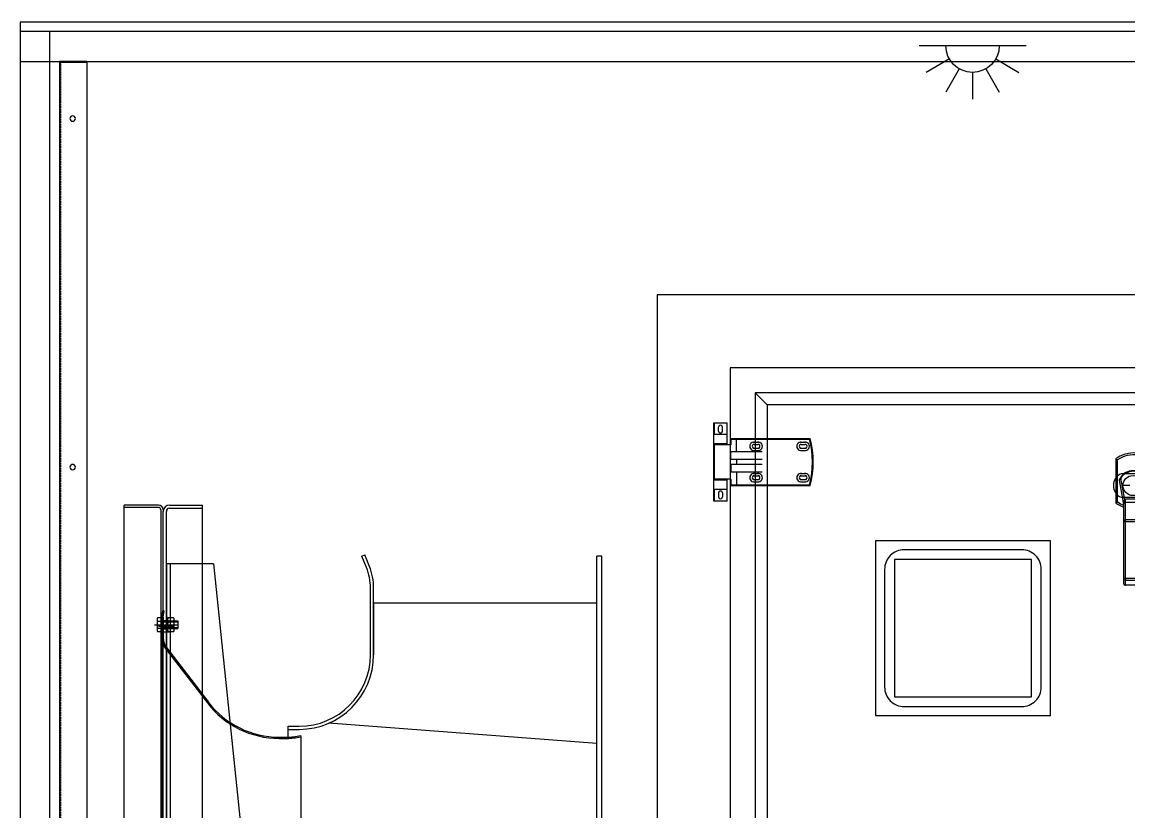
# Model space of a CAD drawing. Header units: millimetres. Extents: x -7350 to 21750, y -6100 to 14306.
# Drawn here: x 4190 to 5602, y 1103 to 2110 of the extents above; entities that cross this region are included whole.
import ezdxf

# ---------------------------------------------------------------- set-up
doc = ezdxf.new("R2010")
doc.units = ezdxf.units.MM
doc.linetypes.add('CENTER2', pattern=[28.575, 19.05, -3.175, 3.175, -3.175])
doc.linetypes.add('HIDDEN', pattern=[0.375, 0.25, -0.125])
for name, color, linetype in [('____', 7, 'Continuous'), ('CEN', 5, 'CENTER2'), ('Diffuser', 7, 'Continuous'), ('Dim', 1, 'Continuous'), ('FanMotor', 7, 'Continuous'), ('McDoor', 7, 'Continuous'), ('McFrame', 7, 'Continuous')]:
    doc.layers.add(name, color=color, linetype=linetype)

# ---------------------------------------------------------------- blocks, each defined once
blk = doc.blocks.new('M500341001000225M-E-BN')
at = {"color": 0}
for p, q in [((44, 1444, 0), (0, 1444, 0)), ((0, 194, 0), (0, 1444, 0)), ((44, 1441, 0), (0, 1441, 0)), ((58, 1444, 0), (100, 1444, 0)), ((100, 1202.5, 0), (100, 1444, 0)), ((47, 1438, 0), (47, 200, 0)), ((50, 1438, 0), (50, 1436, 0)), ((50, 1274.4, 0), (50, 1436, 0)), ((54, 1262.4, 0), (54, 1436, 0)), ((58, 1440, 0), (100, 1440, 0)), ((303.5, 1379, 0), (307.2, 1380.5, 0)), ((309.4, 1364.4, 0), (303.5, 1379, 0)), ((313.1, 1365.9, 0), (307.2, 1380.5, 0)), ((603.5, 919, 0), (603.5, 1379, 0)), ((609.5, 1379, 0), (603.5, 1379, 0)), ((609.5, 919, 0), (609.5, 1379, 0)), ((54, 1369, 0), (54, 375.6, 0)), ((114, 1369, 0), (54, 1369, 0)), ((59, 1369, 0), (59, 382.1, 0)), ((114, 1369, 0), (206, 489.9, 0)), ((314.5, 1253, 0), (314.5, 1338.2, 0)), ((318.5, 1253, 0), (318.5, 1338.2, 0)), ((603.5, 1319, 0), (318.5, 1319, 0)), ((318.5, 1319, 0), (318.5, 1253, 0)), ((48.5, 1300.3, 0), (42.8, 1300.3, 0)), ((48.5, 1301, 0), (49.6, 1309, 0)), ((48.5, 1301, 0), (48.5, 819, 0)), ((48.5, 1300.3, 0), (48.5, 1282.7, 0)), ((49.6, 1309, 0), (51.1, 1309, 0)), ((50, 1300.9, 0), (51.1, 1309, 0)), ((50, 1300.9, 0), (50, 1274.4, 0)), ((55.6, 1300.5, 0), (54, 1300.5, 0)), ((54, 1300.5, 0), (54, 1296.7, 0)), ((55.6, 1296.7, 0), (55.6, 1300.5, 0)), ((63.3, 1300.4, 0), (56.3, 1300.4, 0)), ((38.7, 1291.5, 0), (61.3, 1291.5, 0)), ((41.1, 1291.5, 0), (69.5, 1291.5, 0)), ((42.1, 1298.1, 0), (42.1, 1284.9, 0)), ((42.1, 1291.5, 0), (42.1, 1291.5, 0)), ((42.8, 1295.9, 0), (48.5, 1295.9, 0)), ((42.8, 1287.1, 0), (48.5, 1287.1, 0)), ((64, 1289, 0), (44, 1289, 0)), ((48.5, 1297, 0), (50, 1297, 0)), ((48.5, 1296.5, 0), (68.5, 1296.5, 0)), ((48.5, 1295.2, 0), (68.5, 1295.2, 0)), ((48.5, 1287.8, 0), (68.5, 1287.8, 0)), ((48.5, 1286.5, 0), (68.5, 1286.5, 0)), ((48.5, 1286, 0), (50, 1286, 0)), ((50, 1297, 0), (54, 1297, 0)), ((59, 1296, 0), (50, 1296, 0)), ((50, 1286, 0), (54, 1286, 0)), ((53, 1291.5, 0), (56.6, 1291.5, 0)), ((54, 1297.4, 0), (54.7, 1296.7, 0)), ((54, 1296.7, 0), (55.6, 1296.7, 0)), ((54, 1296.7, 0), (54, 1286.2, 0)), ((54, 1286.2, 0), (54, 1282.5, 0)), ((54, 1286.2, 0), (55.6, 1286.2, 0)), ((54, 1285.6, 0), (55.6, 1284, 0)), ((54.6, 1291.5, 0), (65, 1291.5, 0)), ((55.6, 1284.8, 0), (55.6, 1298.2, 0)), ((55.6, 1286.2, 0), (55.6, 1296.7, 0)), ((55.6, 1282.5, 0), (55.6, 1286.2, 0)), ((63.3, 1295.9, 0), (56.3, 1295.9, 0)), ((63.3, 1287.1, 0), (56.3, 1287.1, 0)), ((64, 1284.8, 0), (64, 1298.2, 0)), ((68.5, 1296.5, 0), (68.5, 1286.5, 0)), ((42.8, 1282.7, 0), (48.5, 1282.7, 0)), ((59, 1282, 0), (50, 1282, 0)), ((50, 819, 0), (50, 1274.4, 0)), ((54, 1282.5, 0), (55.6, 1282.5, 0)), ((56.3, 1282.6, 0), (63.3, 1282.6, 0)), ((48.5, 1267.1, 0), (52.6, 1261.7, 0)), ((52.6, 1261.7, 0), (106.4, 1191.7, 0)), ((54, 819, 0), (54, 1262.4, 0)), ((54.1, 1262.2, 0), (107.6, 1192.6, 0)), ((100, 819, 0), (100, 1202.5, 0)), ((209.5, 1162, 0), (223.5, 1162, 0)), ((209.5, 1148, 0), (209.5, 1162, 0)), ((603.5, 1140, 0), (261.2, 1165.8, 0)), ((198, 1148, 0), (207.4, 1148, 0)), ((198, 1146.5, 0), (207.4, 1146.5, 0)), ((209.5, 1158, 0), (223.5, 1158, 0)), ((225.2, 1150, 0), (225.5, 1148.5, 0)), ((225.5, 1148.5, 0), (225.5, 819, 0)), ((603.5, 1065.7, 0), (603.5, 1095.7, 0))]:
    blk.add_line(p, q, dxfattribs=at)
for centre, radius, start, end in [((44, 1438, 0), 6, 0, 90), ((44, 1438, 0), 3, 0, 90), ((58, 1436, 0), 8, 90, 180), ((58, 1436, 0), 4, 90, 180), ((244.5, 1338.2, 0), 70, 0, 22), ((244.5, 1338.2, 0), 74, 0, 22), ((46.1, 1298.1, 0), 4, 146.6276, 213.3724), ((59.6, 1298.2, 0), 4, 146.2903, 213.7097), ((60, 1298.2, 0), 4, 326.2903, 33.7097), ((57.1, 1291.5, 0), 15, 162.9524, 197.0476), ((46.1, 1284.9, 0), 4, 146.6276, 213.3724), ((70.6, 1291.5, 0), 15, 162.7725, 197.2275), ((59.6, 1284.8, 0), 4, 146.2903, 213.7097), ((49, 1291.5, 0), 15, 342.7725, 17.2275), ((60, 1284.8, 0), 4, 326.2903, 33.7097), ((68.5, 1273.9, 0), 20, 180, 217.5), ((70, 1274.4, 0), 20, 180, 217.5), ((223.5, 1253, 0), 95, 270, 0), ((223.5, 1253, 0), 91, 270, 0), ((198, 1262, 0), 115.5, 217.5, 270), ((198, 1262, 0), 114, 217.5, 270), ((207.4, 1228, 0), 80, 270, 282.8386), ((207.4, 1228, 0), 81.5, 270, 282.8386)]:
    blk.add_arc(centre, radius, start, end, dxfattribs=at)
blk = doc.blocks.new('Diffuser16E')
at = {"linetype": 'ByBlock'}
for p, q in [((0, 2010, 0), (35, 2010, 0)), ((0, 2010, 0), (0, 0, 0)), ((0, 2008.5, 0), (35, 2008.5, 0)), ((35, 2010, 0), (35, 0, 0))]:
    blk.add_line(p, q, dxfattribs=at)
for centre in [(18, 1937, 0), (18, 1492.5, 0)]:
    blk.add_circle(centre, 3.5, dxfattribs=at)
at = {"layer": 'CEN', "linetype": 'HIDDEN'}
blk.add_line((33.5, 2008.5, 0), (33.5, 1.5, 0), dxfattribs=at)
blk = doc.blocks.new('MXE-B5 P P-Door_820_1750')
for p, q in [((780, 1750, 0), (0, 1750, 0)), ((0, 1750, 0), (0, 0, 0)), ((125, 1625, 0), (140, 1610, 0)), ((655, 1625, 0), (125, 1625, 0)), ((125, 1625, 0), (125, 125, 0)), ((640, 1610, 0), (140, 1610, 0)), ((140, 1610, 0), (140, 140, 0)), ((585, 1540.9, 0), (585, 1484.9, 0)), ((587.4, 1486.1, 0), (587.4, 1539.7, 0)), ((589.5, 1513.9, 0), (595, 1482.8, 0)), ((596.4, 1488.7, 0), (591.5, 1516.4, 0)), ((595, 1484.6, 0), (595, 1483.9, 0)), ((595, 1483.9, 0), (595, 1461.3, 0)), ((597.4, 1485.7, 0), (597.4, 1489.4, 0)), ((616.6, 1489.4, 0), (597.4, 1489.4, 0)), ((597.4, 1485.7, 0), (616.6, 1485.7, 0)), ((597.4, 1463.2, 0), (597.4, 1485.7, 0)), ((597.4, 1461.3, 0), (595, 1461.3, 0)), ((595, 1461.3, 0), (595, 1388.5, 0)), ((597.4, 1461.3, 0), (597.4, 1463.2, 0)), ((616.6, 1463.2, 0), (597.4, 1463.2, 0)), ((597.4, 1461.3, 0), (616.6, 1461.3, 0)), ((597.4, 1388.5, 0), (597.4, 1461.3, 0)), ((597.4, 1388.5, 0), (595, 1388.5, 0)), ((595, 1388.5, 0), (595, 1382.1, 0)), ((597.4, 1388.5, 0), (597.4, 1386.3, 0)), ((616.6, 1388.5, 0), (597.4, 1388.5, 0)), ((597.4, 1386.3, 0), (616.6, 1386.3, 0)), ((597.4, 1379.9, 0), (597.4, 1386.3, 0)), ((597.4, 1379.9, 0), (597.4, 1379.7, 0)), ((616.6, 1379.9, 0), (597.4, 1379.9, 0)), ((616.6, 1379.7, 0), (597.4, 1379.7, 0))]:
    blk.add_line(p, q)
at = {"elevation": 0}
for points in [[(590.8, 1516.8), (590.8, 1516.8), (590.8, 1516.8), (590.9, 1516.7), (591, 1516.7), (591.1, 1516.6), (591.2, 1516.6), (591.3, 1516.5), (591.5, 1516.4)], [(594.8, 1485), (594.9, 1484), (594.9, 1483.4), (595, 1482.9), (595, 1482.8)], [(596.4, 1488.7), (596.4, 1488.6), (596.5, 1488.5), (596.6, 1488.4), (596.6, 1488.3), (596.7, 1488.2), (596.8, 1488.1), (596.8, 1488.1), (596.9, 1488)]]:
    blk.add_lwpolyline(points, dxfattribs=at)
blk.add_lwpolyline([(592, 1492), (662, 1492, 0.414214), (667, 1497), (667, 1517, 0.414214), (662, 1522), (592, 1522)], format="xyb", dxfattribs=at)
blk.add_circle((607, 1507, 0), 12.8)
for centre, radius, start, end in [((607, 1512.9, 0), 35.6, 51.8428, 128.1572), ((607, 1512.9, 0), 33.2, 78.3893, 126.1713), ((607, 1512.9, 0), 33.2, 53.8287, 102.95), ((607, 1507, 0), 18.9, 31.1991, 148.8009), ((598.2, 1507, 0), 16.3, 112.6199, 247.3801), ((590.3, 1514, 0), 0.8, 157.2035, 190), ((607, 1507, 0), 18.1, 31.1991, 148.8009), ((607, 1512.9, 0), 35.6, 231.8428, 250.3062), ((607, 1512.9, 0), 33.2, 233.8287, 248.817), ((594.5, 1484.5, 0), 0.518, 4.6656, 55.412), ((597.2, 1483.6, 0), 2.18, 83.4591, 171.4483), ((592.6, 1482.4, 0), 2.4, 0, 10), ((597.2, 1461, 0), 2.18, 83.4591, 171.4483), ((597.3, 1388.6, 0), 2.31, 182.5367, 272.3301), ((597.3, 1382.2, 0), 2.31, 182.5367, 272.3301), ((597.4, 1382.1, 0), 2.4, 180, 270)]:
    blk.add_arc(centre, radius, start, end)
for points in [[(585, 1540.9, 0), (585.8, 1540.5, 0), (586.6, 1540.1, 0), (587.4, 1539.7, 0)], [(587.4, 1486.1, 0), (586.6, 1485.7, 0), (585.8, 1485.3, 0), (585, 1484.9, 0)], [(596.9, 1488, 0), (597.1, 1488.4, 0), (597.2, 1488.9, 0), (597.4, 1489.4, 0)]]:
    blk.add_open_spline(points, degree=3)
for points, knots in [([(590.8, 1516.8, 0), (590.6, 1516.6, 0), (590.5, 1516.3, 0), (590.2, 1515.8, 0), (590.1, 1515.6, 0), (589.9, 1515.1, 0), (589.8, 1514.9, 0), (589.6, 1514.6, 0), (589.6, 1514.5, 0), (589.6, 1514.4, 0), (589.6, 1514.4, 0), (589.5, 1514.3, 0), (589.5, 1514.3, 0), (589.5, 1514.3, 0)], [0, 0, 0, 0, 0.25, 0.25, 0.5, 0.5, 0.75, 0.75, 0.875, 0.875, 0.9375, 0.9375, 1, 1, 1, 1]), ([(589.5, 1513.9, 0), (589.5, 1513.9, 0), (589.5, 1513.9, 0), (589.6, 1514, 0), (589.6, 1514.1, 0), (589.7, 1514.3, 0), (589.8, 1514.4, 0), (590, 1514.6, 0), (590, 1514.7, 0), (590.2, 1514.9, 0), (590.3, 1515.1, 0), (590.5, 1515.3, 0), (590.7, 1515.5, 0), (591, 1515.9, 0), (591.2, 1516.1, 0), (591.5, 1516.4, 0)], [0, 0, 0, 0, 0.125, 0.125, 0.25, 0.25, 0.375, 0.375, 0.5, 0.5, 0.625, 0.625, 0.75, 0.75, 1, 1, 1, 1]), ([(596.4, 1488.7, 0), (596.3, 1488.5, 0), (596.1, 1488.4, 0), (595.8, 1488.1, 0), (595.7, 1488, 0), (595.5, 1487.7, 0), (595.4, 1487.6, 0), (595.2, 1487.3, 0), (595.1, 1487.2, 0), (594.9, 1486.7, 0), (594.8, 1486.4, 0), (594.7, 1485.7, 0), (594.7, 1485.3, 0), (594.8, 1485, 0)], [0, 0, 0, 0, 0.125, 0.125, 0.25, 0.25, 0.375, 0.375, 0.5, 0.5, 0.75, 0.75, 1, 1, 1, 1]), ([(595, 1484.6, 0), (595, 1484.7, 0), (595, 1484.9, 0), (595.1, 1485.2, 0), (595.1, 1485.4, 0), (595.2, 1485.7, 0), (595.3, 1485.8, 0), (595.5, 1486.1, 0), (595.6, 1486.2, 0), (595.8, 1486.4, 0), (595.9, 1486.5, 0), (596.2, 1486.8, 0), (596.3, 1486.9, 0), (596.5, 1487.2, 0), (596.6, 1487.4, 0), (596.8, 1487.7, 0), (596.8, 1487.8, 0), (596.9, 1488, 0)], [0, 0, 0, 0, 0.125, 0.125, 0.25, 0.25, 0.375, 0.375, 0.5, 0.5, 0.625, 0.625, 0.75, 0.75, 0.875, 0.875, 1, 1, 1, 1]), ([(596.4, 1488.7, 0), (596.5, 1488.8, 0), (596.7, 1488.9, 0), (596.9, 1489, 0), (597, 1489.2, 0), (597.2, 1489.3, 0), (597.4, 1489.4, 0), (597.4, 1489.4, 0), (597.4, 1489.4, 0), (597.4, 1489.4, 0)], [0, 0, 0, 0, 0.000785588, 0.000785588, 0.000785588, 0.001571314, 0.001571314, 0.001571314, 0.001586806, 0.001586806, 0.001586806, 0.001586806])]:
    blk.add_open_spline(points, degree=3, knots=knots)
at = {"layer": 'Dim', "color": 0}
blk.add_line((603, 1507, 0), (592.2, 1507, 0), dxfattribs=at)
at = {"layer": 'McFrame', "color": 5}
for p, q in [((687, 1657, 0), (93, 1657, 0)), ((93, 1657, 0), (93, 93, 0)), ((89, 1572, 0), (72, 1572, 0)), ((78, 1576.5, 0), (78, 1581.5, 0)), ((83, 1576.5, 0), (83, 1581.5, 0)), ((89, 1560, 0), (72, 1560, 0)), ((73, 1515, 0), (73, 1559, 0)), ((94, 1559, 0), (73, 1559, 0)), ((94, 1567, 0), (195, 1567, 0)), ((94, 1567, 0), (94, 1559, 0)), ((94, 1566, 0), (194.3, 1566, 0)), ((101, 1550, 0), (101, 1567, 0)), ((122.8, 1562.5, 0), (129.2, 1562.5, 0)), ((123.5, 1559.5, 0), (128.5, 1559.5, 0)), ((123.5, 1554.5, 0), (128.5, 1554.5, 0)), ((182.8, 1562.5, 0), (189.2, 1562.5, 0)), ((183.5, 1559.5, 0), (188.5, 1559.5, 0)), ((183.5, 1554.5, 0), (188.5, 1554.5, 0)), ((134, 1550, 0), (94, 1550, 0)), ((94, 1540, 0), (94, 1550, 0)), ((134, 1540, 0), (94, 1540, 0)), ((101, 1540, 0), (101, 1534, 0)), ((122.8, 1551.5, 0), (129.2, 1551.5, 0)), ((182.8, 1551.5, 0), (189.2, 1551.5, 0)), ((134, 1534, 0), (94, 1534, 0)), ((94, 1534, 0), (94, 1524, 0)), ((89, 1514, 0), (72, 1514, 0)), ((94, 1515, 0), (73, 1515, 0)), ((134, 1524, 0), (94, 1524, 0)), ((94, 1515, 0), (94, 1507, 0)), ((101, 1524, 0), (101, 1507, 0)), ((122.8, 1522.5, 0), (129.2, 1522.5, 0)), ((122.8, 1511.5, 0), (129.2, 1511.5, 0)), ((123.5, 1519.5, 0), (128.5, 1519.5, 0)), ((123.5, 1514.5, 0), (128.5, 1514.5, 0)), ((182.8, 1522.5, 0), (189.2, 1522.5, 0)), ((182.8, 1511.5, 0), (189.2, 1511.5, 0)), ((183.5, 1519.5, 0), (188.5, 1519.5, 0)), ((183.5, 1514.5, 0), (188.5, 1514.5, 0)), ((89, 1502, 0), (72, 1502, 0)), ((78, 1497.5, 0), (78, 1492.5, 0)), ((83, 1497.5, 0), (83, 1492.5, 0)), ((94, 1508, 0), (194.3, 1508, 0)), ((94, 1507, 0), (195, 1507, 0))]:
    blk.add_line(p, q, dxfattribs=at)
at = {"layer": 'McFrame', "color": 5, "extrusion": (-1.22461e-16, 0, -1)}
for p, q in [((72.5, 1586.5, 0), (72, 1586.5, 0)), ((72, 1487.5, 0), (72, 1586.5, 0)), ((72.5, 1586.5, 0), (72.5, 1587, 0)), ((72.5, 1587, 0), (88.5, 1587, 0)), ((72.5, 1586.5, 0), (72.5, 1572, 0)), ((88.5, 1586.5, 0), (72.5, 1586.5, 0)), ((72.5, 1560, 0), (72.5, 1514, 0)), ((72.5, 1502, 0), (72.5, 1487.5, 0)), ((72, 1487.5, 0), (72.5, 1487.5, 0)), ((72.5, 1487, 0), (72.5, 1487.5, 0)), ((72.5, 1487.5, 0), (88.5, 1487.5, 0)), ((88.5, 1487, 0), (72.5, 1487, 0))]:
    blk.add_line(p, q, dxfattribs=at)
at = {"layer": 'McFrame', "color": 5, "extrusion": (1.22461e-16, 0, -1)}
for p, q in [((88.5, 1586.5, 0), (88.5, 1587, 0)), ((88.5, 1586.5, 0), (89, 1586.5, 0)), ((88.5, 1586.5, 0), (88.5, 1572, 0)), ((89, 1559, 0), (89, 1586.5, 0)), ((88.5, 1560, 0), (88.5, 1559, 0)), ((88.5, 1515, 0), (88.5, 1514, 0)), ((89, 1487.5, 0), (89, 1515, 0)), ((88.5, 1502, 0), (88.5, 1487.5, 0)), ((89, 1487.5, 0), (88.5, 1487.5, 0)), ((88.5, 1487, 0), (88.5, 1487.5, 0))]:
    blk.add_line(p, q, dxfattribs=at)
at = {"layer": 'McFrame', "color": 5, "extrusion": (-1.22461e-16, 0, -1)}
for centre, start, end in [((-72.5, 1586.5, 0), 0, 90), ((-72.5, 1487.5, 0), 270, 0)]:
    blk.add_arc(centre, 0.5, start, end, dxfattribs=at)
at = {"layer": 'McFrame', "color": 5}
for centre, radius, start, end in [((80.5, 1581.5, 0), 2.5, 359.9853, 179.9927), ((80.5, 1576.5, 0), 2.5, 179.9853, 0), ((71.2, 1558.7, 0), 1.78, 8.2743, 44.8557), ((89.8, 1558.7, 0), 1.78, 135.1443, 171.7257), ((123.5, 1557, 0), 5.54, 82.9573, 277.0427), ((123.5, 1557, 0), 2.5, 89.9853, 270), ((128.5, 1557, 0), 5.54, 262.9573, 97.0427), ((128.5, 1557, 0), 2.5, 269.9853, 89.9927), ((183.5, 1557, 0), 5.54, 82.9573, 277.0427), ((183.5, 1557, 0), 2.5, 89.9853, 270), ((188.5, 1557, 0), 5.54, 262.9573, 97.0427), ((188.5, 1557, 0), 2.5, 269.9853, 89.9927), ((83.5, 1537, 0), 114.5, 345.3286, 14.6714), ((84.5, 1537, 0), 114.5, 344.8107, 15.1893), ((71.2, 1515.3, 0), 1.78, 315.1443, 351.7257), ((89.8, 1515.3, 0), 1.78, 188.2743, 224.8557), ((123.5, 1517, 0), 5.54, 82.9573, 277.0427), ((123.5, 1517, 0), 2.5, 90, 270.0147), ((128.5, 1517, 0), 5.54, 262.9573, 97.0427), ((128.5, 1517, 0), 2.5, 270.0073, 90.0147), ((183.5, 1517, 0), 5.54, 82.9573, 277.0427), ((183.5, 1517, 0), 2.5, 90, 270.0147), ((188.5, 1517, 0), 5.54, 262.9573, 97.0427), ((188.5, 1517, 0), 2.5, 270.0073, 90.0147), ((80.5, 1497.5, 0), 2.5, 0, 180.0147), ((80.5, 1492.5, 0), 2.5, 180.0073, 0.0147)]:
    blk.add_arc(centre, radius, start, end, dxfattribs=at)
at = {"layer": 'McFrame', "color": 5, "extrusion": (1.22461e-16, 0, -1)}
for centre, start, end in [((-88.5, 1586.5, 0), 90, 180), ((-88.5, 1487.5, 0), 180, 270)]:
    blk.add_arc(centre, 0.5, start, end, dxfattribs=at)
blk = doc.blocks.new('A$C41DE083D')
at = {"linetype": 'Continuous'}
for p, q in [((51.1, 29.5), (34.1, 59.1)), ((68.2, 34.1), (68.2, 68.2)), ((85.2, 29.5), (102.3, 59.1)), ((38.7, 17), (9.1, 34.1)), ((97.7, 17), (127.2, 34.1)), ((0, 0), (136.4, 0))]:
    blk.add_line(p, q, dxfattribs=at)
blk.add_arc((68.2, 0), 34.1, 0, 180, dxfattribs=at)
blk = doc.blocks.new('InspectLamp')
at = {"layer": '____', "xscale": -1, "rotation": 180}
blk.add_blockref('A$C41DE083D', (-68.2, 0), dxfattribs=at)
blk = doc.blocks.new('InspectWindowRect')
at = {"layer": 'McDoor'}
for points in [[(-111.5, -111.5), (111.5, -111.5), (111.5, 111.5), (-111.5, 111.5)], [(-87.5, -87.5), (87.5, -87.5), (87.5, 87.5), (-87.5, 87.5)]]:
    blk.add_lwpolyline(points, close=True, dxfattribs=at)
blk.add_lwpolyline([(-75, -100), (75, -100, 0.414214), (100, -75), (100, 75, 0.414214), (75, 100), (-75, 100, 0.414214), (-100, 75), (-100, -75, 0.414214)], format="xyb", close=True, dxfattribs=at)

msp = doc.modelspace()

# ---------------------------------------------------------------- linework, layer by layer
at = {"layer": 'McFrame', "color": 5}
for p, q in [((4225, 12), (4225, 2098)), ((4187, 2060), (6412, 2060))]:
    msp.add_line(p, q, dxfattribs=at)
at = {"layer": 'McFrame'}
for points in [[(4187, 0), (6412, 0), (6412, 2110), (4187, 2110)], [(4187, 12), (6412, 12), (6412, 2098), (4187, 2098)]]:
    msp.add_lwpolyline(points, close=True, dxfattribs=at)

# ---------------------------------------------------------------- block references
at = {"layer": 'Diffuser', "extrusion": (1.22461e-16, 0, -1)}
msp.add_blockref('Diffuser16E', (-4272, 50), dxfattribs=at)
at = {"layer": 'FanMotor'}
msp.add_blockref('M500341001000225M-E-BN', (4319.5, 50), dxfattribs=at)
at = {"layer": 'McDoor'}
for name, p in [('InspectLamp', (5402.25, 2080)), ('MXE-B5 P P-Door_820_1750', (5000, 12)), ('InspectWindowRect', (5390, 1337))]:
    msp.add_blockref(name, p, dxfattribs=at)

doc.saveas('drawing.dxf')
